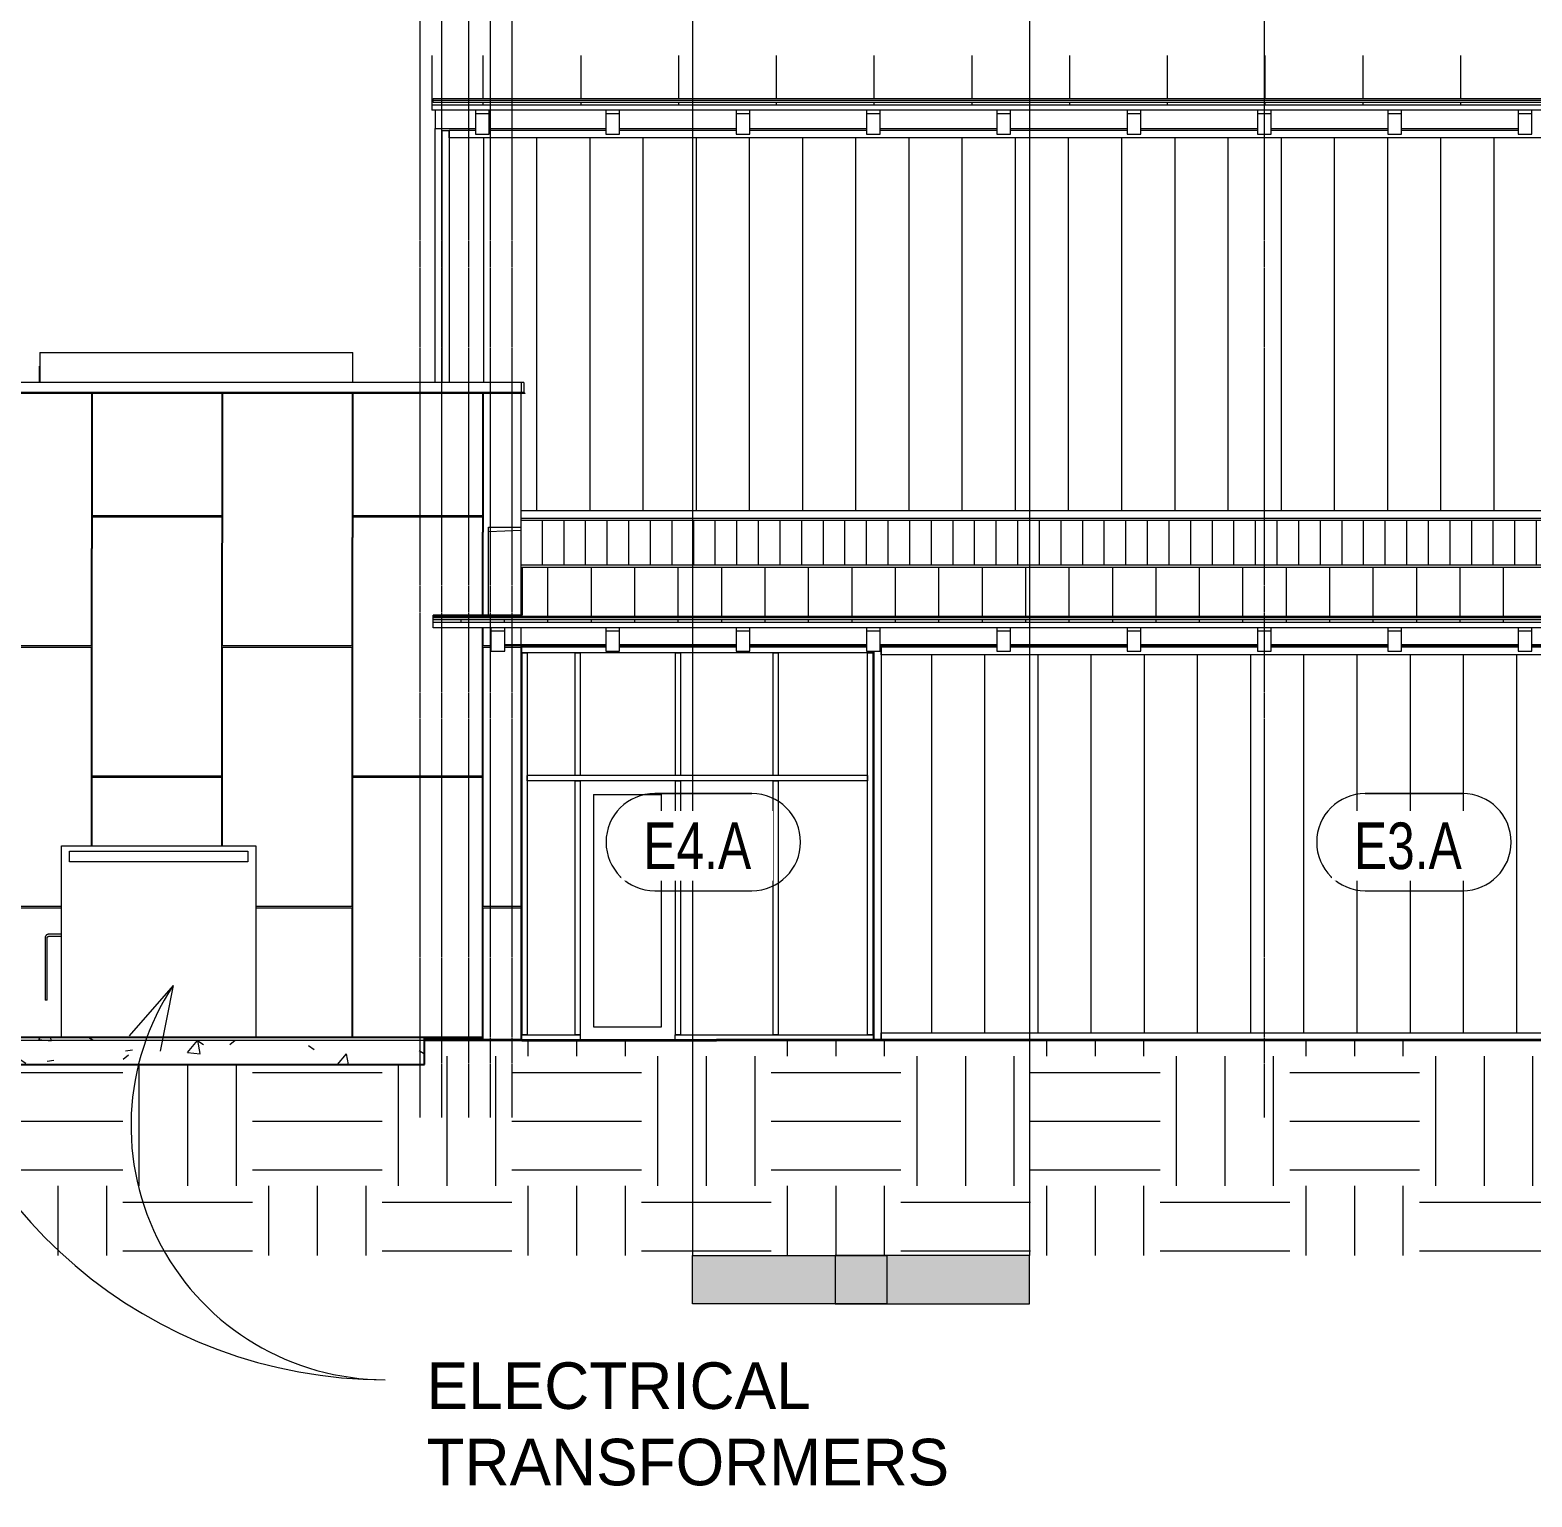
# Model space of a CAD drawing. Header units: inches. Extents: x 20207 to 40520, y -355 to 835.
# Drawn here: x 25691 to 26247, y -169 to 374 of the extents above; entities that cross this region are included whole.
import ezdxf

# ---------------------------------------------------------------- set-up
doc = ezdxf.new("R2010")
doc.units = ezdxf.units.IN
doc.header["$MEASUREMENT"] = 0
doc.linetypes.add('Grid Line 1_2_', pattern=[0.875, 0.5, -0.125, 0.125, -0.125])
for name, color, linetype, lineweight in [('A-DOOR', 31, 'Continuous', 13), ('A-FLOR', 192, 'Continuous', 13), ('A-FLOR-LEVL', 51, 'Continuous', 9), ('A-FLOR-PATT', 8, 'Continuous', 25), ('A-GLAZ-CWMG', 51, 'Continuous', 13), ('A-ROOF', 132, 'Continuous', 13), ('A-ROOF-PATT', 132, 'Continuous', 13), ('A-WALL', 113, 'Continuous', 13), ('A-WALL-IDEN', 211, 'Continuous', 9), ('A-WALL-PATT', 111, 'Continuous', 13), ('C-TOPO', 7, 'Continuous', 13), ('E-ELEC-EQPM', 71, 'Continuous', 13), ('G-ANNO-SYMB', 111, 'Continuous', 9), ('G-ANNO-TEXT', 231, 'Continuous', 9), ('I-WALL', 2, 'Continuous', 13), ('M-EQPM', 50, 'Continuous', 13), ('P-SANR-FIXT', 6, 'Continuous', 13), ('S-BEAM', 12, 'Continuous', 13), ('S-GRID', 1, 'Continuous', 9)]:
    doc.layers.add(name, color=color, linetype=linetype, lineweight=lineweight)
doc.styles.add('Century Gothic', font='GOTHIC.TTF', dxfattribs={"width": 0.8, "height": 17.245342})
doc.styles.add('Century Gothic_1', font='GOTHIC.TTF', dxfattribs={"height": 17.245342})
pattern_1 = [(0, (27645.49, 0), (48, 48), [48, -48]), (0, (27645.49, 18), (48, 48), [48, -48]), (0, (27645.49, 36), (48, 48), [48, -48]), (90, (27651.49, 42), (-48, 48), [48, -48]), (90, (27669.49, 42), (-48, 48), [48, -48]), (90, (27687.49, 42), (-48, 48), [48, -48])]

# ---------------------------------------------------------------- blocks, each defined once
blk = doc.blocks.new('Rectangular Mullion - Profile_Polycarbonate_Upper and left-1767982-Elevation - South')
at = {"layer": 'A-GLAZ-CWMG'}
for p, q in [((22784.14, 334.09), (22784.14, 336.84)), ((22793.83, 336.84), (22784.14, 336.84)), ((26278.39, 334.09), (22784.14, 334.09)), ((22842.08, 336.84), (22798.95, 336.84)), ((22890.33, 336.84), (22847.2, 336.84)), ((22938.58, 336.84), (22895.45, 336.84)), ((22986.83, 336.84), (22943.7, 336.84)), ((23035.08, 336.84), (22991.95, 336.84)), ((23083.33, 336.84), (23040.2, 336.84)), ((23131.58, 336.84), (23088.45, 336.84)), ((23179.83, 336.84), (23136.7, 336.84))]:
    blk.add_line(p, q, dxfattribs=at)
blk = doc.blocks.new('Rectangular Mullion - Profile_Polycarbonate_Lower-1767983-Elevation - South')
at = {"layer": 'A-GLAZ-CWMG'}
for p, q in [((22810.7, 196.09), (25684.08, 196.09)), ((22810.7, 193.34), (25684.08, 193.34))]:
    blk.add_line(p, q, dxfattribs=at)
blk = doc.blocks.new('Rectangular Mullion - Profile_Polycarbonate_Upper and left-1872004-Elevation - South')
at = {"layer": 'A-GLAZ-CWMG'}
for p, q in [((22781.39, 336.84), (22784.14, 336.84)), ((22781.39, 336.84), (22781.39, 243.5)), ((22784.14, 336.84), (22784.14, 243.5))]:
    blk.add_line(p, q, dxfattribs=at)
blk = doc.blocks.new('Rectangular Mullion - Profile_Polycarbonate_Upper and left-1767610-Elevation - South')
at = {"layer": 'A-GLAZ-CWMG'}
for p, q in [((22944.02, 142.75), (22944.02, 145.5)), ((22986.83, 145.5), (22944.02, 145.5)), ((23035.08, 145.5), (22991.95, 145.5)), ((23083.33, 145.5), (23040.2, 145.5)), ((23131.58, 145.5), (23088.45, 145.5)), ((23179.83, 145.5), (23136.7, 145.5)), ((23228.08, 145.5), (23184.95, 145.5)), ((23276.33, 145.5), (23233.2, 145.5)), ((23324.58, 145.5), (23281.45, 145.5)), ((23334.08, 145.5), (23329.7, 145.5)), ((23334.08, 145.5), (23334.08, 142.75)), ((23334.08, 142.75), (22944.02, 142.75))]:
    blk.add_line(p, q, dxfattribs=at)
blk = doc.blocks.new('Rectangular Mullion - Profile_Polycarbonate_Lower-1767611-Elevation - South')
at = {"layer": 'A-GLAZ-CWMG'}
for p, q in [((22944.02, 0), (22944.02, 2.75)), ((22944.02, 2.75), (23334.08, 2.75)), ((23334.08, 2.75), (23334.08, 0))]:
    blk.add_line(p, q, dxfattribs=at)
blk = doc.blocks.new('Rectangular Mullion - Profile_Polycarbonate_Upper and left-1184084-Elevation - South')
at = {"layer": 'A-GLAZ-CWMG'}
for p, q in [((22943.7, 145.5), (22944.02, 145.5)), ((22944.02, 145.5), (22944.02, 0)), ((22941.27, 144.01), (22941.27, 0))]:
    blk.add_line(p, q, dxfattribs=at)
blk = doc.blocks.new('Carrier_48TC_Standard_Efficiency_Gas_Heat_Electric_Cooling_Packaged_Rooftop_Unit_3_to_15_nominal_tons - 15 ton 48TC__16-873539-Elevation - South')
at = {"layer": 'M-EQPM'}
for p, q in [((22632.52, 254.7), (22748.39, 254.7)), ((22632.52, 254.7), (22632.52, 243.5)), ((22748.39, 243.5), (22748.39, 254.7)), ((22632.39, 243.5), (22632.39, 249.58)), ((22632.39, 249.58), (22632.52, 249.58))]:
    blk.add_line(p, q, dxfattribs=at)
blk = doc.blocks.new('Transformer-Dry-Type-Siemens - 6x6x6-1004770-Elevation - South')
at = {"layer": 'E-ELEC-EQPM'}
for p, q in [((22640.58, 72), (22712.58, 72)), ((22640.58, 1), (22640.58, 72)), ((22640.58, 1), (22640.58, 72)), ((22640.58, 72), (22712.58, 72)), ((22712.58, 72), (22712.58, 1)), ((22712.58, 72), (22712.58, 1))]:
    blk.add_line(p, q, dxfattribs=at)
at = {"layer": 'E-ELEC-EQPM', "lineweight": 9}
for p, q in [((22643.58, 66), (22643.58, 70)), ((22643.58, 70), (22709.58, 70)), ((22709.58, 70), (22709.58, 66)), ((22709.58, 66), (22643.58, 66))]:
    blk.add_line(p, q, dxfattribs=at)
blk = doc.blocks.new('Dimension Lumber - 5_5 x 7_5 Glulam-1730132-Elevation - South')
at = {"layer": 'S-BEAM'}
for p, q in [((22842.08, 152.74), (22842.08, 151.51)), ((22842.08, 151.51), (22842.08, 144.01)), ((22847.2, 151.51), (22842.08, 151.51)), ((22847.2, 151.51), (22847.2, 152.74)), ((22847.2, 144.01), (22847.2, 151.51)), ((22842.08, 144.01), (22847.2, 144.01))]:
    blk.add_line(p, q, dxfattribs=at)
blk = doc.blocks.new('Dimension Lumber - 5_5 x 7_5 Glulam-1730092-Elevation - South')
at = {"layer": 'S-BEAM'}
for p, q in [((26267.83, 344.34), (26267.83, 342.98)), ((26272.95, 342.98), (26267.83, 342.98)), ((26267.83, 342.98), (26267.83, 335.49)), ((26272.95, 342.98), (26272.95, 344.34)), ((26272.95, 335.49), (26272.95, 342.98)), ((26267.83, 335.49), (26272.95, 335.49))]:
    blk.add_line(p, q, dxfattribs=at)
blk = doc.blocks.new('Dimension Lumber - 5_5 x 7_5 Glulam-1780657-Elevation - South')
at = {"layer": 'S-BEAM'}
for p, q in [((22799.58, 152.74), (22799.58, 151.51)), ((22799.58, 151.51), (22799.58, 144.01)), ((22804.7, 151.51), (22799.58, 151.51)), ((22804.7, 151.51), (22804.7, 152.74)), ((22804.7, 144.01), (22804.7, 151.51)), ((22799.58, 144.01), (22804.7, 144.01))]:
    blk.add_line(p, q, dxfattribs=at)
blk = doc.blocks.new('Door_Single_Storefront - one-1371403-Elevation - South')
at = {"layer": 'A-DOOR'}
for p, q in [((22837.58, 91), (22837.58, 5)), ((22837.58, 91), (22862.77, 91)), ((22862.77, 5), (22862.77, 91)), ((22837.58, 5), (22862.77, 5))]:
    blk.add_line(p, q, dxfattribs=at)
blk = doc.blocks.new('Rectangular Mullion - Exterior 2_ x 4_5_-1769660-Elevation - South')
at = {"layer": 'A-GLAZ-CWMG'}
for p, q in [((22810.95, 143.5), (22810.95, 145.5)), ((22831.58, 145.5), (22810.95, 145.5)), ((22831.58, 143.5), (22810.95, 143.5))]:
    blk.add_line(p, q, dxfattribs=at)
blk = doc.blocks.new('Rectangular Mullion - Exterior 2_ x 4_5_-V29-Elevation - South')
at = {"layer": 'A-GLAZ-CWMG'}
for p, q in [((22938.58, 145.5), (22904.95, 145.5)), ((22941.02, 143.5), (22904.95, 143.5)), ((22941.02, 144.01), (22941.02, 143.5))]:
    blk.add_line(p, q, dxfattribs=at)
blk = doc.blocks.new('Rectangular Mullion - Exterior 2_ x 4_5_-769207-Elevation - South')
at = {"layer": 'A-GLAZ-CWMG'}
for p, q in [((22890.33, 145.5), (22868.77, 145.5)), ((22904.95, 145.5), (22895.45, 145.5)), ((22904.95, 143.5), (22868.77, 143.5))]:
    blk.add_line(p, q, dxfattribs=at)
blk = doc.blocks.new('Rectangular Mullion - Exterior 2_ x 4_5_-1354579-Elevation - South')
at = {"layer": 'A-GLAZ-CWMG'}
for p, q in [((22842.08, 145.5), (22831.58, 145.5)), ((22868.77, 145.5), (22847.2, 145.5)), ((22868.77, 143.5), (22831.58, 143.5))]:
    blk.add_line(p, q, dxfattribs=at)
blk = doc.blocks.new('Rectangular Mullion - Exterior 2_ x 4_5_-1135321-Elevation - South')
at = {"layer": 'A-GLAZ-CWMG'}
for p, q in [((22277.7, 2), (22313.77, 2)), ((22313.77, 2), (22313.77, 0))]:
    blk.add_line(p, q, dxfattribs=at)
blk = doc.blocks.new('Rectangular Mullion - Exterior 2_ x 4_5_-1305167-Elevation - South')
at = {"layer": 'A-GLAZ-CWMG'}
for p, q in [((22867.77, 0), (22867.77, 2)), ((22867.77, 2), (22904.95, 2))]:
    blk.add_line(p, q, dxfattribs=at)
blk = doc.blocks.new('Rectangular Mullion - Exterior 2_ x 4_5_-1769661-Elevation - South')
at = {"layer": 'A-GLAZ-CWMG'}
for p, q in [((22810.95, 0), (22810.95, 2)), ((22810.95, 2), (22832.58, 2)), ((22832.58, 2), (22832.58, 0))]:
    blk.add_line(p, q, dxfattribs=at)
blk = doc.blocks.new('Rectangular Mullion - Exterior 2_ x 4_5_-1142379-Elevation - South')
at = {"layer": 'A-GLAZ-CWMG'}
for p, q in [((22057.02, 97), (22057.02, 2)), ((22059.02, 97), (22059.02, 2)), ((22059.02, 2), (22057.02, 2))]:
    blk.add_line(p, q, dxfattribs=at)
blk = doc.blocks.new('Rectangular Mullion - Exterior 2_ x 4_5_-1142380-Elevation - South')
at = {"layer": 'A-GLAZ-CWMG'}
for p, q in [((22057.02, 143.5), (22059.02, 143.5)), ((22057.02, 143.5), (22057.02, 97)), ((22059.02, 143.5), (22059.02, 97))]:
    blk.add_line(p, q, dxfattribs=at)
blk = doc.blocks.new('Rectangular Mullion - Exterior 2_ x 4_5_-1142381-Elevation - South')
at = {"layer": 'A-GLAZ-CWMG'}
for p, q in [((22311.77, 143.5), (22313.77, 143.5)), ((22311.77, 97), (22311.77, 143.5)), ((22313.77, 97), (22313.77, 143.5))]:
    blk.add_line(p, q, dxfattribs=at)
blk = doc.blocks.new('Rectangular Mullion - Exterior 2_ x 4_5_-1142382-Elevation - South')
at = {"layer": 'A-GLAZ-CWMG'}
for p, q in [((22311.77, 2), (22311.77, 97)), ((22313.77, 2), (22313.77, 97)), ((22313.77, 2), (22311.77, 2))]:
    blk.add_line(p, q, dxfattribs=at)
blk = doc.blocks.new('Rectangular Mullion - Exterior 2_ x 4_5_-1135322-Elevation - South')
at = {"layer": 'A-GLAZ-CWMG'}
for p, q in [((22311.77, 98), (22277.7, 98)), ((22311.77, 96), (22277.7, 96)), ((22311.77, 98), (22311.77, 96))]:
    blk.add_line(p, q, dxfattribs=at)
blk = doc.blocks.new('Rectangular Mullion - Exterior 2_ x 4_5_-1135298-Elevation - South')
at = {"layer": 'A-GLAZ-CWMG'}
for p, q in [((22277.7, 98), (22241.52, 98)), ((22277.7, 96), (22241.52, 96))]:
    blk.add_line(p, q, dxfattribs=at)
blk = doc.blocks.new('Rectangular Mullion - Exterior 2_ x 4_5_-1354581-Elevation - South')
at = {"layer": 'A-GLAZ-CWMG'}
for p, q in [((22868.77, 98), (22831.58, 98)), ((22868.77, 96), (22831.58, 96))]:
    blk.add_line(p, q, dxfattribs=at)
blk = doc.blocks.new('Rectangular Mullion - Exterior 2_ x 4_5_-1769662-Elevation - South')
at = {"layer": 'A-GLAZ-CWMG'}
for p, q in [((22812.95, 96), (22812.95, 98)), ((22831.58, 98), (22812.95, 98)), ((22831.58, 96), (22812.95, 96))]:
    blk.add_line(p, q, dxfattribs=at)
blk = doc.blocks.new('Rectangular Mullion - Exterior 2_ x 4_5_-827464-Elevation - South')
at = {"layer": 'A-GLAZ-CWMG'}
for p, q in [((22276.7, 96), (22278.7, 96)), ((22276.7, 96), (22276.7, 2)), ((22278.7, 96), (22278.7, 2)), ((22278.7, 2), (22276.7, 2))]:
    blk.add_line(p, q, dxfattribs=at)
blk = doc.blocks.new('Rectangular Mullion - Exterior 2_ x 4_5_-1142356-Elevation - South')
at = {"layer": 'A-GLAZ-CWMG'}
for p, q in [((22276.7, 143.5), (22278.7, 143.5)), ((22276.7, 143.5), (22276.7, 98)), ((22278.7, 143.5), (22278.7, 98)), ((22278.7, 98), (22276.7, 98))]:
    blk.add_line(p, q, dxfattribs=at)
blk = doc.blocks.new('Girt_C - 8_D-1732029-Elevation - South')
at = {"layer": 'S-BEAM'}
for p, q in [((22810.7, 146.42), (22842.08, 146.42)), ((22842.08, 145.94), (22810.7, 145.94)), ((22847.2, 146.42), (22890.33, 146.42)), ((22890.33, 145.94), (22847.2, 145.94)), ((22895.45, 146.42), (22938.58, 146.42)), ((22938.58, 145.94), (22895.45, 145.94)), ((22943.7, 146.42), (22986.83, 146.42)), ((22986.83, 145.94), (22943.7, 145.94)), ((22991.95, 146.42), (23035.08, 146.42)), ((23035.08, 145.94), (22991.95, 145.94)), ((23040.2, 146.42), (23083.33, 146.42)), ((23083.33, 145.94), (23040.2, 145.94)), ((23088.45, 146.42), (23131.58, 146.42)), ((23131.58, 145.94), (23088.45, 145.94)), ((23136.7, 146.42), (23179.83, 146.42)), ((23179.83, 145.94), (23136.7, 145.94)), ((23184.95, 146.42), (23228.08, 146.42)), ((23228.08, 145.94), (23184.95, 145.94)), ((22810.7, 142.44), (22810.95, 142.44)), ((22941.02, 142.44), (22941.27, 142.44))]:
    blk.add_line(p, q, dxfattribs=at)
blk = doc.blocks.new('Girt_Z - 10_D-1350939-Elevation - South')
at = {"layer": 'S-BEAM'}
for p, q in [((22811.14, 171.97), (22810.7, 171.97)), ((22810.7, 171.85), (22811.14, 171.85)), ((22811.14, 171.26), (22810.7, 171.26)), ((22811.14, 171.19), (22810.7, 171.19)), ((22811.14, 161.99), (22810.7, 161.99))]:
    blk.add_line(p, q, dxfattribs=at)
blk = doc.blocks.new('gas_meter-250_cfh_2214 - gas_meter-250_cfh_2214-1353211-Elevation - South')
at = {"layer": 'P-SANR-FIXT'}
for p, q in [((22640.58, 39.23), (22635.9, 39.23)), ((22634.53, 37.86), (22634.53, 14.86)), ((22635.28, 14.86), (22635.28, 37.86)), ((22635.9, 38.48), (22640.58, 38.48)), ((22635.28, 14.86), (22634.53, 14.86))]:
    blk.add_line(p, q, dxfattribs=at)
at = {"layer": 'P-SANR-FIXT', "flags": 128}
for points in [[(22635.9, 39.23), (22635.85, 39.23), (22635.79, 39.23), (22635.74, 39.22), (22635.69, 39.21), (22635.63, 39.2), (22635.58, 39.19), (22635.52, 39.18), (22635.47, 39.16), (22635.42, 39.14), (22635.37, 39.12), (22635.32, 39.1), (22635.27, 39.07), (22635.22, 39.05), (22635.17, 39.02), (22635.13, 38.99), (22635.08, 38.96), (22635.04, 38.92), (22635, 38.89), (22634.96, 38.85), (22634.92, 38.81), (22634.88, 38.77), (22634.84, 38.73), (22634.81, 38.69), (22634.78, 38.64), (22634.75, 38.6), (22634.72, 38.55), (22634.69, 38.5), (22634.67, 38.45), (22634.64, 38.4), (22634.62, 38.35), (22634.6, 38.3), (22634.59, 38.25), (22634.57, 38.2), (22634.56, 38.14), (22634.55, 38.09), (22634.54, 38.03), (22634.53, 37.98), (22634.53, 37.93), (22634.53, 37.87), (22634.53, 37.86)], [(22635.28, 37.86), (22635.28, 37.88), (22635.28, 37.91), (22635.28, 37.93), (22635.29, 37.95), (22635.29, 37.98), (22635.3, 38), (22635.3, 38.03), (22635.31, 38.05), (22635.32, 38.08), (22635.33, 38.1), (22635.34, 38.12), (22635.35, 38.14), (22635.36, 38.17), (22635.37, 38.19), (22635.39, 38.21), (22635.4, 38.23), (22635.42, 38.25), (22635.43, 38.27), (22635.45, 38.29), (22635.47, 38.3), (22635.49, 38.32), (22635.51, 38.34), (22635.53, 38.35), (22635.55, 38.37), (22635.57, 38.38), (22635.59, 38.39), (22635.61, 38.41), (22635.63, 38.42), (22635.65, 38.43), (22635.68, 38.44), (22635.7, 38.45), (22635.73, 38.45), (22635.75, 38.46), (22635.77, 38.47), (22635.8, 38.47), (22635.82, 38.47), (22635.85, 38.48), (22635.87, 38.48), (22635.9, 38.48), (22635.9, 38.48)]]:
    blk.add_lwpolyline(points, dxfattribs=at)
blk = doc.blocks.new('Roofs 1 - Roofs 1-1982971-Elevation - South')
at = {"layer": 'A-ROOF'}
for p, q in [((22778.14, 156.37), (22778.14, 157.08)), ((22778.14, 157.08), (23930.39, 157.08)), ((22778.14, 155.66), (22778.14, 156.37)), ((23930.39, 156.37), (22778.14, 156.37)), ((23930.39, 155.66), (22778.14, 155.66))]:
    blk.add_line(p, q, dxfattribs=at)
blk = doc.blocks.new('Roofs 7 - Roofs 1-1987978-Elevation - South')
at = {"layer": 'A-ROOF'}
for p, q in [((22778.14, 347.96), (22778.14, 348.67)), ((22778.14, 348.67), (26284.7, 348.67)), ((22778.14, 347.26), (22778.14, 347.96)), ((26284.7, 347.96), (22778.14, 347.96)), ((26284.7, 347.26), (22778.14, 347.26))]:
    blk.add_line(p, q, dxfattribs=at)
blk = doc.blocks.new('Section - 3_32_ x 3_8_-18514-Elevation - South')
at = {"layer": 'G-ANNO-SYMB'}
blk.add_hatch(color=256, dxfattribs=at).paths.add_polyline_path([(22946.16, -79.66), (22874.16, -79.66), (22874.16, -97.66), (22946.16, -97.66)], flags=0)
for p, q in [((22874.16, -97.66), (22874.16, -79.66)), ((22874.16, -79.66), (22946.16, -79.66)), ((22946.16, -79.66), (22946.16, -97.66)), ((22946.16, -97.66), (22874.16, -97.66))]:
    blk.add_line(p, q, dxfattribs=at)
blk = doc.blocks.new('Wall Tag - 1_4_-1369832-Elevation - South')
at = {"layer": 'A-WALL-IDEN', "color": 153}
for p, q in [((24643.13, 90.59), (24679.13, 90.59)), ((24679.13, 90.59), (24643.13, 90.59)), ((24643.13, 54.59), (24679.13, 54.59)), ((24643.13, 54.59), (24679.13, 54.59))]:
    blk.add_line(p, q, dxfattribs=at)
for centre, start, end in [((24643.13, 72.59), 90, 270), ((24643.13, 72.59), 90, 270), ((24679.13, 72.59), 270, 90), ((24679.13, 72.59), 270, 90)]:
    blk.add_arc(centre, 18, start, end, dxfattribs=at)

msp = doc.modelspace()

# ---------------------------------------------------------------- hatches: boundary and pattern name
at = {"layer": 'A-FLOR-PATT', "lineweight": 9}
h = msp.add_hatch(dxfattribs=at)
h.set_pattern_fill('FP_26', color=256, style=0, pattern_type=2)
h.set_pattern_definition([(50, (27645.49, 0), (55.0854, -4.8198), [5.76, -63.36]), (355, (27645.49, 0), (-10.6557, 57.7685), [4.608, -50.688]), (100.451, (27650.08, -0.4), (44.4295, 52.9487), [4.895, -53.848]), (46.184, (27645.49, 15.36), (81.9644, -12.7121), [8.64, -95.04]), (96.636, (27652.32, 14.3), (71.7815, 74.8124), [7.343, -80.772]), (351.184, (27645.49, 15.36), (71.782, 74.8124), [6.912, -76.032]), (21, (27653.17, 11.52), (45.8421, -30.9215), [5.76, -63.36]), (326, (27653.17, 11.52), (18.687, 55.6915), [4.608, -50.688]), (71.451, (27656.99, 8.943), (64.5289, 24.7701), [4.895, -53.848]), (37.5, (27645.49, 0), (0.9339, 25.56682), [2.534, -47.539, 2.534, -48.922, -50.88]), (37.5, (27645.49, 0), (0.9339, 25.56682), [-101.53, 2.534, -48.346]), (7.5, (27645.49, 0), (20.20404, 30.2913), [2.534, -26.803, 2.534, -46.387, -19.392]), (7.5, (27645.49, 0), (20.20404, 30.2913), [-78.259, 2.534, -16.858]), (327.5, (27628.363, 0), (40.99778, -1.7324), [2.534, -16.666, 2.534, -57.37, -79.488]), (327.5, (27628.363, 0), (40.99778, -1.7324), [-79.104, 2.534, -76.954]), (317.5, (27620.683, 0), (44.7889, 7.68784), [2.534, -22.426, 2.534, -37.248, -56.448]), (317.5, (27620.683, 0), (44.7889, 7.68784), [-64.742, 2.534, -53.914])])
h.paths.add_polyline_path([(25776.5, -9), (25837.22, -9), (25837.22, 1), (25543.42, 1), (25543.42, -9), (25636.13, -9)], flags=0)
at = {"layer": 'A-ROOF-PATT', "lineweight": 9}
h = msp.add_hatch(dxfattribs=at)
h.set_pattern_fill('FP_15', color=8, style=0, pattern_type=2)
h.set_pattern_definition([(90, (3060.47, 1279.445), (-36.188, 2e-15), [])])
h.paths.add_polyline_path([(25839.84, 346.34), (29346.6, 346.34), (29346.6, 347.26), (25840.35, 347.26), (25840.35, 348.67), (29346.6, 348.67), (29346.6, 364.69), (25839.84, 364.69), (25839.84, 347.96)], flags=0)
h = msp.add_hatch(dxfattribs=at)
h.set_pattern_fill('FP_14', color=8, style=0, pattern_type=2)
h.set_pattern_definition([(90, (3062.504, 1105.644), (-16.082, 1e-15), [])])
h.paths.add_polyline_path([(27171.44, 154.27), (27330.1, 154.27), (27330.1, 154.75), (29019.1, 154.75), (29019.1, 154.27), (29356.6, 154.27), (29356.6, 154.88), (29019.22, 154.88), (29019.22, 156.3), (29356.6, 156.3), (29356.6, 157.35), (29334.85, 157.35), (29334.85, 158.5), (28746.28, 158.5), (28746.28, 175.22), (25873.35, 175.22), (25873.35, 157.37), (25840.35, 157.37), (25840.35, 157.08), (26992.6, 157.08), (26992.6, 156.3), (27330.1, 156.3), (27330.1, 154.88), (26992.6, 154.88), (26992.6, 155.66), (25840.35, 155.66), (25840.35, 154.75), (26992.6, 154.75), (26992.6, 154.27), (27162.67, 154.27)], flags=0)
h.paths.add_polyline_path([(29018.85, 155.66), (27330.35, 155.66), (27330.35, 157.08), (29018.85, 157.08), (29018.85, 156.3)], flags=0)
h.paths.add_polyline_path([(27199.91, 157.5), (27195.16, 157.5), (27195.16, 161), (27199.91, 161)], flags=0)
at = {"layer": 'A-WALL-PATT', "lineweight": 9}
h = msp.add_hatch(dxfattribs=at)
h.set_pattern_fill('FP_19', color=8, style=0, pattern_type=2)
h.set_pattern_definition([(90, (29343.345, 0), (-19.685, 1e-15), [])])
h.paths.add_polyline_path([(25872.91, 196.09), (28746.28, 196.09), (28746.28, 239.46), (28744.78, 239.5), (28745.28, 240), (28745.35, 243.5), (29332.1, 243.5), (29332.16, 248.36), (29340.6, 248.36), (29340.6, 334.09), (25846.35, 334.09), (25846.35, 243.5), (25873.91, 243.5), (25873.91, 240), (25874.36, 239.46), (25872.91, 239.46), (25872.91, 232.77)], flags=0)
h = msp.add_hatch(dxfattribs=at)
h.set_pattern_fill('FP_24', color=8, style=0, pattern_type=2)
h.set_pattern_definition([(0, (25231.6, 1.12), (-193, 193), [48, -145]), (90, (25231.6, 1.12), (-193, 1e-14), [96, -97]), (180, (25279.6, 97.12), (-193, 193), [48, -145]), (90, (25279.6, 1.12), (-193, 1e-14), [96, -97]), (180, (25279.6, 97.62), (-193, 193), [48, -145]), (90, (25279.6, 97.62), (-193, 1e-14), [96, -97]), (0, (25231.6, 193.62), (-193, 193), [48, -145]), (90, (25231.6, 97.62), (-193, 1e-14), [96, -97]), (0, (25279.85, 48.88), (-193, 193), [48, -145]), (90, (25279.85, 0.75), (-193, 1e-14), [48.125, -144.875]), (90, (25327.85, 0.75), (-193, 1e-14), [48.125, -144.875]), (0, (25279.85, 145.38), (-193, 193), [48, -145]), (90, (25279.85, 49.38), (-193, 1e-14), [96, -97]), (180, (25327.85, 49.38), (-193, 193), [48, -145]), (90, (25327.85, 49.38), (-193, 1e-14), [96, -97]), (90, (25279.85, 145.88), (-193, 1e-14), [48, -145]), (180, (25327.85, 145.88), (-193, 193), [48, -145]), (90, (25327.85, 145.88), (-193, 1e-14), [48, -145]), (0, (25328.1, 1.12), (-193, 193), [48, -145]), (90, (25328.1, 1.12), (-193, 1e-14), [96, -97]), (180, (25376.1, 97.12), (-193, 193), [48, -145]), (90, (25376.1, 1.12), (-193, 1e-14), [96, -97]), (180, (25376.1, 97.62), (-193, 193), [48, -145]), (90, (25376.1, 97.62), (-193, 1e-14), [96, -97]), (0, (25328.1, 193.62), (-193, 193), [48, -145]), (90, (25328.1, 97.62), (-193, 1e-14), [96, -97]), (0, (25376.35, 48.88), (-193, 193), [48, -145]), (90, (25376.35, 0.75), (-193, 1e-14), [48.125, -144.875]), (90, (25424.35, 0.75), (-193, 1e-14), [48.125, -144.875]), (0, (25376.35, 145.38), (-193, 193), [48, -145]), (90, (25376.35, 49.38), (-193, 1e-14), [96, -97]), (180, (25424.35, 49.38), (-193, 193), [48, -145]), (90, (25424.35, 49.38), (-193, 1e-14), [96, -97]), (90, (25376.35, 145.88), (-193, 1e-14), [48, -145]), (180, (25424.35, 145.88), (-193, 193), [48, -145]), (90, (25424.35, 145.88), (-193, 1e-14), [48, -145])])
h.paths.add_polyline_path([(25120.85, 157.38), (25860.85, 188.22), (25860.85, 190), (25872.91, 190), (25872.91, 239.46), (25120.85, 239.46), (25120.85, 232.77)], flags=0)
h = msp.add_hatch(dxfattribs=at)
h.set_pattern_fill('FP_25', color=8, style=0, pattern_type=2)
h.set_pattern_definition([(90, (29336.836, 0), (-8, 5e-16), [])])
h.paths.add_polyline_path([(28746.28, 176), (28746.28, 192.49), (25872.91, 192.49), (25872.91, 176), (28724.3, 176)], flags=0)
h = msp.add_hatch(dxfattribs=at)
h.set_pattern_fill('FP_12', color=8, style=0, pattern_type=2)
h.set_pattern_definition([(0, (25231.47, 1.12), (-193, 193), [48, -145]), (90, (25231.47, 1.12), (-193, 1e-14), [96, -97]), (180, (25279.47, 97.12), (-193, 193), [48, -145]), (90, (25279.47, 1.12), (-193, 1e-14), [96, -97]), (180, (25279.47, 97.62), (-193, 193), [48, -145]), (90, (25279.47, 97.62), (-193, 1e-14), [96, -97]), (0, (25231.47, 193.62), (-193, 193), [48, -145]), (90, (25231.47, 97.62), (-193, 1e-14), [96, -97]), (0, (25279.72, 48.88), (-193, 193), [48, -145]), (90, (25279.72, 0.75), (-193, 1e-14), [48.125, -144.875]), (90, (25327.72, 0.75), (-193, 1e-14), [48.125, -144.875]), (0, (25279.72, 145.38), (-193, 193), [48, -145]), (90, (25279.72, 49.38), (-193, 1e-14), [96, -97]), (180, (25327.72, 49.38), (-193, 193), [48, -145]), (90, (25327.72, 49.38), (-193, 1e-14), [96, -97]), (90, (25279.72, 145.88), (-193, 1e-14), [48, -145]), (180, (25327.72, 145.88), (-193, 193), [48, -145]), (90, (25327.72, 145.88), (-193, 1e-14), [48, -145]), (0, (25327.97, 1.12), (-193, 193), [48, -145]), (90, (25327.97, 1.12), (-193, 1e-14), [96, -97]), (180, (25375.97, 97.12), (-193, 193), [48, -145]), (90, (25375.97, 1.12), (-193, 1e-14), [96, -97]), (180, (25375.97, 97.62), (-193, 193), [48, -145]), (90, (25375.97, 97.62), (-193, 1e-14), [96, -97]), (0, (25327.97, 193.62), (-193, 193), [48, -145]), (90, (25327.97, 97.62), (-193, 1e-14), [96, -97]), (0, (25376.22, 48.88), (-193, 193), [48, -145]), (90, (25376.22, 0.75), (-193, 1e-14), [48.125, -144.875]), (90, (25424.22, 0.75), (-193, 1e-14), [48.125, -144.875]), (0, (25376.22, 145.38), (-193, 193), [48, -145]), (90, (25376.22, 49.38), (-193, 1e-14), [96, -97]), (180, (25424.22, 49.38), (-193, 193), [48, -145]), (90, (25424.22, 49.38), (-193, 1e-14), [96, -97]), (90, (25376.22, 145.88), (-193, 1e-14), [48, -145]), (180, (25424.22, 145.88), (-193, 193), [48, -145]), (90, (25424.22, 145.88), (-193, 1e-14), [48, -145])])
h.paths.add_polyline_path([(25837.22, 0), (25872.91, 0), (25872.91, 152.74), (25866.91, 152.74), (25866.91, 144.01), (25861.78, 144.01), (25861.78, 152.74), (25840.35, 152.74), (25840.35, 157.37), (25872.91, 157.37), (25872.91, 188.72), (25120.72, 157.38), (25120.72, 145.5), (25376.22, 145.5), (25376.22, 0), (25482.28, 0), (25482.28, 145.75), (25520.97, 145.75), (25520.97, 0), (25543.42, 0), (25543.42, 1), (25615.72, 1), (25615.72, 72), (25687.72, 72), (25687.72, 1), (25702.78, 1), (25702.78, 38.48), (25698.11, 38.48), (25697.67, 38.3), (25697.48, 37.86), (25697.43, 14.86), (25696.73, 14.86), (25696.79, 37.86), (25696.92, 37.86), (25696.79, 38.07), (25696.92, 38.54), (25697.11, 38.62), (25697.3, 38.92), (25697.45, 38.95), (25697.49, 39.06), (25697.99, 39.12), (25698.11, 39.12), (25698.11, 39.23), (25702.78, 39.23), (25702.78, 72), (25774.78, 72), (25774.78, 1), (25837.22, 1)], flags=0)
h.paths.add_polyline_path([(25697.37, 37.86), (25697.37, 37.91), (25697.21, 37.98), (25697.37, 37.86)], flags=0)
h.paths.add_polyline_path([(25697.47, 37.86), (25697.47, 37.9), (25697.43, 37.86)], flags=0)
h.paths.add_polyline_path([(25698.11, 38.53), (25698.11, 38.67), (25697.98, 38.67), (25698.05, 38.59)], flags=0)
h.paths.add_polyline_path([(25698.11, 38.48), (25698.11, 38.53), (25698.06, 38.49)], flags=0)
h = msp.add_hatch(dxfattribs=at)
h.set_pattern_fill('FP_20', color=8, style=0, pattern_type=2)
h.set_pattern_definition([(90, (26418.655, 0), (-19.685, 1e-15), [])])
h.paths.add_polyline_path([(26006.22, 2.75), (26396.28, 2.75), (26396.28, 142.75), (26006.22, 142.75), (26006.22, 76.53)], flags=0)
at = {"layer": 'C-TOPO', "lineweight": 9}
h = msp.add_hatch(dxfattribs=at)
h.set_pattern_fill('FP_11', color=8, style=0, pattern_type=2)
h.set_pattern_definition(pattern_1)
h.paths.add_polyline_path([(25162.66, -79.71), (25873.22, -79.71), (25873.22, 0), (25837.22, 0), (25837.22, -9), (25543.42, -9), (25543.42, 0), (25120.35, 0), (25120.35, -79.71), (25120.79, -79.71)], flags=0)
h = msp.add_hatch(dxfattribs=at)
h.set_pattern_fill('FP_11', color=8, style=0, pattern_type=2)
h.set_pattern_definition(pattern_1)
h.paths.add_polyline_path([(25884.79, -79.71), (25945.22, -79.71), (25945.22, 0), (25873.22, 0), (25873.22, -79.71)], flags=0)
h = msp.add_hatch(dxfattribs=at)
h.set_pattern_fill('FP_11', color=8, style=0, pattern_type=2)
h.set_pattern_definition(pattern_1)
h.paths.add_polyline_path([(26665.5, -79.71), (26665.5, 0), (25945.22, 0), (25945.22, -79.71), (26618.73, -79.71)], flags=0)

# ---------------------------------------------------------------- linework, layer by layer
at = {"layer": 'A-FLOR', "lineweight": 25}
for p, q in [((25837.22, 1), (25543.42, 1)), ((25837.22, -9), (25837.22, 1)), ((25543.42, -9), (25837.22, -9))]:
    msp.add_line(p, q, dxfattribs=at)
at = {"layer": 'A-FLOR-LEVL', "linetype": 'Grid Line 1_2_'}
msp.add_line((25041.38, 0), (30382.74, 0), dxfattribs=at)
at = {"layer": 'A-ROOF'}
for p, q in [((25839.84, 364.69), (25839.84, 344.34)), ((25839.84, 346.34), (29346.6, 346.34)), ((29346.6, 344.34), (25839.84, 344.34)), ((25873.35, 175.22), (28746.28, 175.22)), ((25873.35, 175.22), (25873.35, 157.37)), ((25873.35, 157.37), (25840.35, 157.37)), ((25840.35, 157.08), (25840.35, 157.37)), ((25840.35, 152.74), (25840.35, 155.66)), ((25840.35, 154.75), (26992.6, 154.75)), ((26992.6, 152.74), (25840.35, 152.74))]:
    msp.add_line(p, q, dxfattribs=at)
at = {"layer": 'A-WALL'}
for p, q in [((25841.1, 243.5), (25841.1, 337.62)), ((25853.6, 337.62), (25853.6, 336.84)), ((25874.36, 239.46), (25119.08, 239.46)), ((25873.91, 243.5), (25119.53, 243.5)), ((25120.72, 240), (25873.91, 240)), ((25874.41, 239.5), (25120.72, 239.5)), ((25872.91, 243.5), (25872.91, 239.46)), ((25872.91, 157.37), (25872.91, 239.46)), ((25873.91, 243.5), (25873.91, 240)), ((25873.91, 240), (25874.41, 239.5)), ((25874.41, 239.5), (25874.36, 239.46)), ((25860.85, 190), (25872.91, 190)), ((25860.85, 157.37), (25860.85, 190)), ((28746.28, 192.49), (25872.91, 192.49)), ((25872.91, 188.72), (25860.85, 188.22)), ((25872.91, 157.37), (25872.91, 188.72)), ((25872.91, 176), (28746.28, 176)), ((25872.91, 0), (25872.91, 152.74))]:
    msp.add_line(p, q, dxfattribs=at)
at = {"layer": 'C-TOPO', "lineweight": 35}
for p, q in [((25873.22, 0), (25837.22, 0)), ((25873.22, 0), (25907.7, 0)), ((25907.7, 0), (25945.22, 0)), ((26097.29, 0), (25945.22, 0)), ((26162.52, 0), (26097.29, 0)), ((26665.5, 0), (26162.52, 0))]:
    msp.add_line(p, q, dxfattribs=at)
at = {"layer": 'C-TOPO'}
for p, q in [((25837.22, 0), (25873.22, 0)), ((25907.7, 0), (25873.22, 0)), ((25945.22, 0), (25907.7, 0)), ((26097.29, 0), (25945.22, 0)), ((26162.52, 0), (26097.29, 0)), ((26665.5, 0), (26162.52, 0))]:
    msp.add_line(p, q, dxfattribs=at)
at = {"layer": 'G-ANNO-SYMB'}
for p, q in [((25936.36, 449.8), (25936.36, -79.66)), ((26061.17, 449.8), (26061.17, -79.66))]:
    msp.add_line(p, q, dxfattribs=at)
at = {"layer": 'G-ANNO-TEXT', "color": 137}
for q in [(25727.83, 1.62), (25739.37, -4.06)]:
    msp.add_line((25744.2, 20.31), q, dxfattribs=at)
for centre, radius, start in [((25822.58, 51.14), 176.84, 189.15), ((25822.58, -31.65), 94.05, 146.4578)]:
    msp.add_arc(centre, radius, start, 270, dxfattribs=at)
at = {"layer": 'I-WALL'}
for p, q in [((25841.09, 344.34), (25841.09, 337.62)), ((25841.09, 337.62), (25856.03, 337.62)), ((25861.16, 337.62), (25904.28, 337.62)), ((25909.41, 337.62), (25952.53, 337.62)), ((25957.66, 337.62), (26000.78, 337.62)), ((26005.91, 337.62), (26049.03, 337.62)), ((26054.16, 337.62), (26097.28, 337.62)), ((26102.41, 337.62), (26145.53, 337.62)), ((26150.66, 337.62), (26193.78, 337.62)), ((26198.91, 337.62), (26242.03, 337.62)), ((25866.91, 146.5), (25904.28, 146.5)), ((25909.41, 146.5), (25952.53, 146.5)), ((25957.66, 146.5), (26000.78, 146.5)), ((26005.91, 146.5), (26049.03, 146.5)), ((26054.16, 146.5), (26097.28, 146.5)), ((26102.41, 146.5), (26145.53, 146.5)), ((26150.66, 146.5), (26193.78, 146.5)), ((26198.91, 146.5), (26242.03, 146.5)), ((26247.16, 146.5), (26290.28, 146.5))]:
    msp.add_line(p, q, dxfattribs=at)
at = {"layer": 'S-GRID', "linetype": 'Grid Line 1_2_'}
for p, q in [((25835.6, -28.56), (25835.6, 671.89)), ((25843.6, -28.56), (25843.6, 671.89)), ((25843.6, -28.56), (25843.6, 671.89)), ((25853.6, -28.56), (25853.6, 671.89)), ((25861.6, -28.56), (25861.6, 671.89)), ((25861.6, -28.56), (25861.6, 671.89)), ((25869.6, -28.56), (25869.6, 671.89)), ((26148.1, -28.56), (26148.1, 671.89)), ((26148.1, -28.56), (26148.1, 671.89))]:
    msp.add_line(p, q, dxfattribs=at)

# ---------------------------------------------------------------- block references
at = {"layer": 'A-DOOR'}
msp.add_blockref('Door_Single_Storefront - one-1371403-Elevation - South', (3062.21, 0), dxfattribs=at)
at = {"layer": 'A-GLAZ-CWMG'}
for name, p in [('Rectangular Mullion - Profile_Polycarbonate_Upper and left-1872004-Elevation - South', (3062.21, 0)), ('Rectangular Mullion - Profile_Polycarbonate_Upper and left-1767982-Elevation - South', (3062.21, 0)), ('Rectangular Mullion - Profile_Polycarbonate_Lower-1767983-Elevation - South', (3062.21, 0)), ('Rectangular Mullion - Exterior 2_ x 4_5_-1769660-Elevation - South', (3062.21, 0)), ('Rectangular Mullion - Exterior 2_ x 4_5_-1354579-Elevation - South', (3062.21, 0)), ('Rectangular Mullion - Exterior 2_ x 4_5_-769207-Elevation - South', (3062.21, 0)), ('Rectangular Mullion - Exterior 2_ x 4_5_-V29-Elevation - South', (3062.21, 0)), ('Rectangular Mullion - Profile_Polycarbonate_Upper and left-1184084-Elevation - South', (3062.21, 0)), ('Rectangular Mullion - Profile_Polycarbonate_Upper and left-1767610-Elevation - South', (3062.21, 0)), ('Rectangular Mullion - Exterior 2_ x 4_5_-1142380-Elevation - South', (3816.14, 0)), ('Rectangular Mullion - Exterior 2_ x 4_5_-1142356-Elevation - South', (3616.08, 0)), ('Rectangular Mullion - Exterior 2_ x 4_5_-1142356-Elevation - South', (3653.27, 0)), ('Rectangular Mullion - Exterior 2_ x 4_5_-1142356-Elevation - South', (3689.46, 0)), ('Rectangular Mullion - Exterior 2_ x 4_5_-1142381-Elevation - South', (3689.46, 0)), ('Rectangular Mullion - Exterior 2_ x 4_5_-1142379-Elevation - South', (3816.14, 0)), ('Rectangular Mullion - Exterior 2_ x 4_5_-1769662-Elevation - South', (3062.21, 0)), ('Rectangular Mullion - Exterior 2_ x 4_5_-827464-Elevation - South', (3616.08, 0)), ('Rectangular Mullion - Exterior 2_ x 4_5_-1354581-Elevation - South', (3062.21, 0)), ('Rectangular Mullion - Exterior 2_ x 4_5_-827464-Elevation - South', (3653.27, 0)), ('Rectangular Mullion - Exterior 2_ x 4_5_-1135298-Elevation - South', (3689.46, 0)), ('Rectangular Mullion - Exterior 2_ x 4_5_-827464-Elevation - South', (3689.46, 0)), ('Rectangular Mullion - Exterior 2_ x 4_5_-1135322-Elevation - South', (3689.46, 0)), ('Rectangular Mullion - Exterior 2_ x 4_5_-1142382-Elevation - South', (3689.46, 0)), ('Rectangular Mullion - Exterior 2_ x 4_5_-1769661-Elevation - South', (3062.21, 0)), ('Rectangular Mullion - Exterior 2_ x 4_5_-1305167-Elevation - South', (3062.21, 0)), ('Rectangular Mullion - Exterior 2_ x 4_5_-1135321-Elevation - South', (3689.46, 0)), ('Rectangular Mullion - Profile_Polycarbonate_Lower-1767611-Elevation - South', (3062.21, 0))]:
    msp.add_blockref(name, p, dxfattribs=at)
at = {"layer": 'A-ROOF'}
for name in ['Roofs 7 - Roofs 1-1987978-Elevation - South', 'Roofs 1 - Roofs 1-1982971-Elevation - South']:
    msp.add_blockref(name, (3062.21, 0), dxfattribs=at)
at = {"layer": 'A-WALL-IDEN', "color": 153}
for p in [(1279.27, 0.75), (1542.33, 0.75)]:
    msp.add_blockref('Wall Tag - 1_4_-1369832-Elevation - South', p, dxfattribs=at)
at = {"layer": 'E-ELEC-EQPM'}
msp.add_blockref('Transformer-Dry-Type-Siemens - 6x6x6-1004770-Elevation - South', (3062.21, 0), dxfattribs=at)
at = {"layer": 'G-ANNO-SYMB'}
msp.add_blockref('Section - 3_32_ x 3_8_-18514-Elevation - South', (3062.21, 0), dxfattribs=at)
at = {"layer": 'G-ANNO-SYMB', "extrusion": (0, 0, -1)}
msp.add_blockref('Section - 3_32_ x 3_8_-18514-Elevation - South', (-48935.32, 0), dxfattribs=at)
at = {"layer": 'M-EQPM'}
msp.add_blockref('Carrier_48TC_Standard_Efficiency_Gas_Heat_Electric_Cooling_Packaged_Rooftop_Unit_3_to_15_nominal_tons - 15 ton 48TC__16-873539-Elevation - South', (3062.21, 0), dxfattribs=at)
at = {"layer": 'P-SANR-FIXT'}
msp.add_blockref('gas_meter-250_cfh_2214 - gas_meter-250_cfh_2214-1353211-Elevation - South', (3062.21, 0), dxfattribs=at)
at = {"layer": 'S-BEAM'}
for name, p in [('Dimension Lumber - 5_5 x 7_5 Glulam-1730092-Elevation - South', (-411.79, 0)), ('Dimension Lumber - 5_5 x 7_5 Glulam-1730092-Elevation - South', (-363.54, 0)), ('Dimension Lumber - 5_5 x 7_5 Glulam-1730092-Elevation - South', (-315.29, 0)), ('Dimension Lumber - 5_5 x 7_5 Glulam-1730092-Elevation - South', (-267.04, 0)), ('Dimension Lumber - 5_5 x 7_5 Glulam-1730092-Elevation - South', (-218.79, 0)), ('Dimension Lumber - 5_5 x 7_5 Glulam-1730092-Elevation - South', (-170.54, 0)), ('Dimension Lumber - 5_5 x 7_5 Glulam-1730092-Elevation - South', (-122.29, 0)), ('Dimension Lumber - 5_5 x 7_5 Glulam-1730092-Elevation - South', (-74.04, 0)), ('Dimension Lumber - 5_5 x 7_5 Glulam-1730092-Elevation - South', (-25.79, 0)), ('Girt_Z - 10_D-1350939-Elevation - South', (3062.21, 0)), ('Dimension Lumber - 5_5 x 7_5 Glulam-1780657-Elevation - South', (3062.21, 0)), ('Dimension Lumber - 5_5 x 7_5 Glulam-1730132-Elevation - South', (3062.21, 0)), ('Dimension Lumber - 5_5 x 7_5 Glulam-1730132-Elevation - South', (3110.46, 0)), ('Dimension Lumber - 5_5 x 7_5 Glulam-1730132-Elevation - South', (3158.71, 0)), ('Dimension Lumber - 5_5 x 7_5 Glulam-1730132-Elevation - South', (3206.96, 0)), ('Dimension Lumber - 5_5 x 7_5 Glulam-1730132-Elevation - South', (3255.21, 0)), ('Dimension Lumber - 5_5 x 7_5 Glulam-1730132-Elevation - South', (3303.46, 0)), ('Dimension Lumber - 5_5 x 7_5 Glulam-1730132-Elevation - South', (3351.71, 0)), ('Dimension Lumber - 5_5 x 7_5 Glulam-1730132-Elevation - South', (3399.96, 0)), ('Girt_C - 8_D-1732029-Elevation - South', (3062.21, 0))]:
    msp.add_blockref(name, p, dxfattribs=at)

# ---------------------------------------------------------------- texts
at = {"layer": 'G-ANNO-TEXT', "color": 137, "insert": (25837.94, -119.29), "char_height": 17.2453, "width": 213.84, "attachment_point": 1, "line_spacing_factor": 0.984117, "style": 'Century Gothic_1', "bg_fill": 3, "box_fill_scale": 1.25, "bg_fill_color": 0, "bg_fill_transparency": 0}
msp.add_mtext('ELECTRICAL\\PTRANSFORMERS', dxfattribs=at)

# ---------------------------------------------------------------- next in the draw order: texts
at = {"layer": 'A-WALL-IDEN', "char_height": 17.245, "width": 47.52, "attachment_point": 2, "line_spacing_factor": 0.984117, "style": 'Century Gothic', "bg_fill": 3, "box_fill_scale": 1.25, "bg_fill_color": 0, "bg_fill_transparency": 0}
for s, insert in [('E4.A', (25938.13, 80.62)), ('E3.A', (26201.19, 80.62))]:
    msp.add_mtext(s, dxfattribs=dict(at, insert=insert))

doc.saveas('drawing.dxf')
